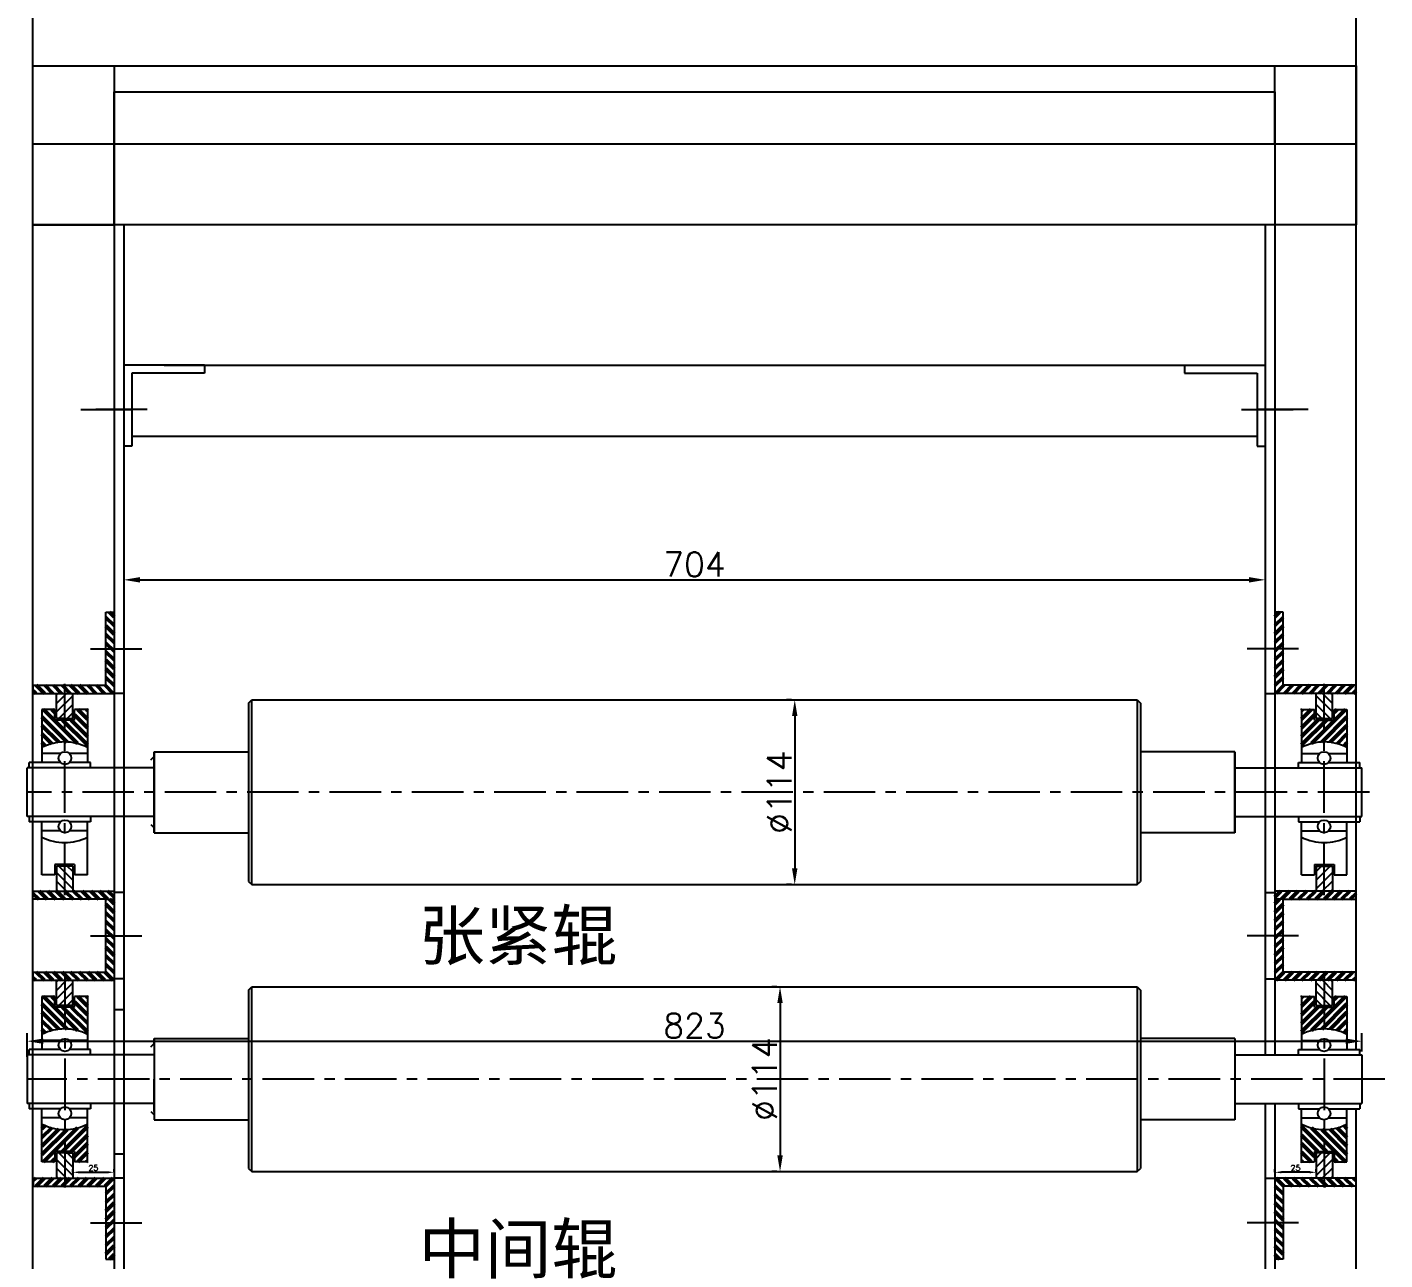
# Model space of a CAD drawing. Header units: inches. Extents: x -166203 to -65610, y -6981 to 11093.
# Drawn here: x -91105 to -90268, y 5855 to 6615 of the extents above; entities that cross this region are included whole.
import ezdxf

# ---------------------------------------------------------------- set-up
doc = ezdxf.new("R2010")
doc.units = ezdxf.units.IN
doc.header["$MEASUREMENT"] = 0
doc.linetypes.add('CENTERX2', pattern=[101.6, 63.5, -12.7, 12.7, -12.7])
doc.layers.get('0').update_dxf_attribs({"lineweight": 25})
doc.layers.get('Defpoints').update_dxf_attribs({"color": 5})
doc.layers.add('BODY', color=4, linetype='Continuous', lineweight=50)
for name, color, linetype in [('FRAME035', 2, 'Continuous'), ('中心线', 1, 'CENTERX2'), ('细线', 30, 'Continuous')]:
    doc.layers.add(name, color=color, linetype=linetype)
doc.styles.get("Standard").update_dxf_attribs({"font": 'txt.shx', "bigfont": 'whgtxt.shx'})
doc.styles.add('宋体', font='txt.shx', dxfattribs={"width": 0.7, "bigfont": 'whgtxt.shx'})
doc.dimstyles.new('ISO-25', dxfattribs={"dimscale": 0, "dimtxt": 50, "dimasz": 30, "dimexe": 1.25, "dimexo": 0.625, "dimgap": 1, "dimtad": 1, "dimdec": 0, "dimzin": 1, "dimdsep": 46, "dimtxsty": '宋体', "dimcen": 2.5, "dimclrd": 4, "dimclre": 4, "dimclrt": 4, "dimadec": 0, "dimazin": 0, "dimtfac": 1, "dimtdec": 0, "dimtofl": 0, "dimtmove": 0, "dimatfit": 3, "dimfxl": 0, "dimtolj": 1, "dimtzin": 1, "dimarcsym": 0})
doc.dimstyles.get("Standard").update_dxf_attribs({"dimtxt": 15, "dimasz": 10, "dimexe": 5, "dimexo": 2, "dimgap": 2, "dimtad": 1, "dimdec": 0, "dimzin": 0, "dimdsep": 46, "dimtxsty": 'Standard', "dimcen": 0.09, "dimclrd": 4, "dimclre": 4, "dimclrt": 4, "dimadec": 1, "dimazin": 0, "dimtfac": 1, "dimtdec": 0, "dimtofl": 0, "dimtmove": 0, "dimatfit": 3, "dimfxl": 0, "dimtolj": 1, "dimtzin": 0, "dimarcsym": 0})
doc.dimstyles.new('副本 ISO-25$0', dxfattribs={"dimtxt": 3.5, "dimasz": 4, "dimexe": 2, "dimexo": 0, "dimgap": 1, "dimtad": 1, "dimdec": 0, "dimdsep": 46, "dimtxsty": 'Standard', "dimcen": 2.5, "dimclrd": 4, "dimclre": 4, "dimclrt": 4, "dimadec": 0, "dimazin": 0, "dimtfac": 1, "dimtdec": 0, "dimtmove": 0, "dimatfit": 3, "dimfxl": 0, "dimarcsym": 0})

# ---------------------------------------------------------------- blocks, each defined once
blk = doc.blocks.new('*D28')
at = {"color": 4, "lineweight": -2, "ltscale": 0.5}
for p, q in [((-91101.66, 6519.07), (-91101.66, 6881.92)), ((-91071.66, 6880.67), (-90315.66, 6880.67)), ((-90285.66, 6494.07), (-90285.66, 6881.92))]:
    blk.add_line(p, q, dxfattribs=at)
at = {"color": 4, "ltscale": 0.5}
for points in [[(-91071.66, 6885.67), (-91071.66, 6875.67), (-91101.66, 6880.67)], [(-90315.66, 6885.67), (-90315.66, 6875.67), (-90285.66, 6880.67)]]:
    blk.add_solid(points, dxfattribs=at)
at = {"layer": 'Defpoints', "color": 0, "ltscale": 0.5}
for p in [(-90285.66, 6880.67), (-91101.66, 6518.44), (-90285.66, 6493.44)]:
    blk.add_point(p, dxfattribs=at)
at = {"color": 4, "ltscale": 0.5, "insert": (-90693.66, 6906.67), "char_height": 50, "attachment_point": 5, "style": '宋体'}
blk.add_mtext('\\A1;816', dxfattribs=at)
blk = doc.blocks.new('*D29')
at = {"color": 4, "lineweight": -2, "ltscale": 0.5}
for p, q in [((-90335.66, 5909.01), (-90335.66, 5911.01)), ((-90314.23, 5909.01), (-90331.66, 5909.01)), ((-90310.23, 5909.01), (-90310.23, 5911.01))]:
    blk.add_line(p, q, dxfattribs=at)
at = {"color": 4, "ltscale": 0.5}
for points in [[(-90331.66, 5909.68), (-90331.66, 5908.35), (-90335.66, 5909.01)], [(-90314.23, 5909.68), (-90314.23, 5908.35), (-90310.23, 5909.01)]]:
    blk.add_solid(points, dxfattribs=at)
at = {"layer": 'Defpoints', "color": 0, "ltscale": 0.5}
for p in [(-90335.66, 5909.01), (-90335.66, 5909.01), (-90310.23, 5909.01)]:
    blk.add_point(p, dxfattribs=at)
at = {"color": 4, "ltscale": 0.5, "insert": (-90322.95, 5911.76), "char_height": 3.5, "attachment_point": 5}
blk.add_mtext('25', dxfattribs=at)
blk = doc.blocks.new('*D31')
at = {"color": 4, "lineweight": -2, "ltscale": 0.5}
for p, q in [((-91077.09, 5909.01), (-91077.09, 5911.01)), ((-91073.09, 5909.01), (-91055.66, 5909.01)), ((-91051.66, 5909.01), (-91051.66, 5911.01))]:
    blk.add_line(p, q, dxfattribs=at)
at = {"color": 4, "ltscale": 0.5}
for points in [[(-91073.09, 5909.68), (-91073.09, 5908.35), (-91077.09, 5909.01)], [(-91055.66, 5909.68), (-91055.66, 5908.35), (-91051.66, 5909.01)]]:
    blk.add_solid(points, dxfattribs=at)
at = {"layer": 'Defpoints', "color": 0, "ltscale": 0.5}
for p in [(-91077.09, 5909.01), (-91051.66, 5909.01), (-91051.66, 5909.01)]:
    blk.add_point(p, dxfattribs=at)
at = {"color": 4, "ltscale": 0.5, "insert": (-91064.37, 5911.76), "char_height": 3.5, "attachment_point": 5}
blk.add_mtext('25', dxfattribs=at)
blk = doc.blocks.new('*D49')
at = {"color": 4, "lineweight": -2, "ltscale": 0.5}
for p, q in [((-90633.82, 6200.44), (-90636.82, 6200.44)), ((-90631.82, 6190.44), (-90631.82, 6096.44)), ((-90633.82, 6086.44), (-90636.82, 6086.44))]:
    blk.add_line(p, q, dxfattribs=at)
at = {"color": 4, "ltscale": 0.5}
for points in [[(-90633.49, 6190.44), (-90630.16, 6190.44), (-90631.82, 6200.44)], [(-90633.49, 6096.44), (-90630.16, 6096.44), (-90631.82, 6086.44)]]:
    blk.add_solid(points, dxfattribs=at)
at = {"layer": 'Defpoints', "color": 0, "ltscale": 0.5}
for p in [(-90631.82, 6200.44), (-90631.82, 6086.44), (-90631.82, 6086.44)]:
    blk.add_point(p, dxfattribs=at)
at = {"color": 4, "ltscale": 0.5, "insert": (-90641.32, 6143.44), "char_height": 15, "attachment_point": 5, "rotation": 90}
blk.add_mtext('\\A1;%%C114', dxfattribs=at)
blk = doc.blocks.new('*D50')
at = {"color": 4, "lineweight": -2, "ltscale": 0.5}
for p, q in [((-90642.89, 6023.44), (-90645.89, 6023.44)), ((-90640.89, 6013.44), (-90640.89, 5919.44)), ((-90642.89, 5909.44), (-90645.89, 5909.44))]:
    blk.add_line(p, q, dxfattribs=at)
at = {"color": 4, "ltscale": 0.5}
for points in [[(-90642.56, 6013.44), (-90639.22, 6013.44), (-90640.89, 6023.44)], [(-90642.56, 5919.44), (-90639.22, 5919.44), (-90640.89, 5909.44)]]:
    blk.add_solid(points, dxfattribs=at)
at = {"layer": 'Defpoints', "color": 0, "ltscale": 0.5}
for p in [(-90640.89, 6023.44), (-90640.89, 5909.44), (-90640.89, 5909.44)]:
    blk.add_point(p, dxfattribs=at)
at = {"color": 4, "ltscale": 0.5, "insert": (-90650.39, 5966.44), "char_height": 15, "attachment_point": 5, "rotation": 90}
blk.add_mtext('\\A1;%%C114', dxfattribs=at)
blk = doc.blocks.new('*D245')
at = {"color": 4, "lineweight": -2, "ltscale": 0.5}
for p, q in [((-91045.66, 6272.72), (-91045.66, 6269.46)), ((-91035.66, 6274.46), (-90351.66, 6274.46)), ((-90341.66, 6272.72), (-90341.66, 6269.46))]:
    blk.add_line(p, q, dxfattribs=at)
at = {"color": 4, "ltscale": 0.5}
for points in [[(-91035.66, 6276.12), (-91035.66, 6272.79), (-91045.66, 6274.46)], [(-90351.66, 6276.12), (-90351.66, 6272.79), (-90341.66, 6274.46)]]:
    blk.add_solid(points, dxfattribs=at)
at = {"layer": 'Defpoints', "color": 0, "ltscale": 0.5}
for p in [(-91045.66, 6274.72), (-90341.66, 6274.72), (-90341.66, 6274.46)]:
    blk.add_point(p, dxfattribs=at)
at = {"color": 4, "ltscale": 0.5, "insert": (-90693.66, 6283.96), "char_height": 15, "attachment_point": 5}
blk.add_mtext('\\A1;704', dxfattribs=at)
blk = doc.blocks.new('*D284')
at = {"color": 4, "lineweight": -2, "ltscale": 0.5}
for p, q in [((-91105.23, 5980.29), (-91105.23, 5994.89)), ((-91095.23, 5989.89), (-90292.09, 5989.89)), ((-90282.09, 5983.44), (-90282.09, 5994.89))]:
    blk.add_line(p, q, dxfattribs=at)
at = {"color": 4, "ltscale": 0.5}
for points in [[(-91095.23, 5991.55), (-91095.23, 5988.22), (-91105.23, 5989.89)], [(-90292.09, 5991.55), (-90292.09, 5988.22), (-90282.09, 5989.89)]]:
    blk.add_solid(points, dxfattribs=at)
at = {"layer": 'Defpoints', "color": 0, "ltscale": 0.5}
for p in [(-90282.09, 5989.89), (-90282.09, 5981.44), (-91105.23, 5978.29)]:
    blk.add_point(p, dxfattribs=at)
at = {"color": 4, "ltscale": 0.5, "insert": (-90693.66, 5999.39), "char_height": 15, "attachment_point": 5}
blk.add_mtext('\\A1;823', dxfattribs=at)

msp = doc.modelspace()

# ---------------------------------------------------------------- hatches: boundary and pattern name
at = {"ltscale": 0.5}
h = msp.add_hatch(dxfattribs=at)
h.set_pattern_fill('ANSI31', color=256, scale=30, style=0)
h.set_pattern_definition([(225, (-182665.1602, 11235.702), (2.65165043, -2.65165043), [])])
h.paths.add_polyline_path([(-91077.09, 6204.44), (-91082.09, 6204.44), (-91082.09, 6188.94), (-91077.09, 6188.94)])
h.paths.add_polyline_path([(-91082.09, 6204.44), (-91087.09, 6204.44), (-91087.09, 6188.94), (-91082.09, 6188.94)])
h = msp.add_hatch(dxfattribs=at)
h.set_pattern_fill('ANSI31', color=256, scale=30, style=0)
h.set_pattern_definition([(315, (1277.8396, 11235.702), (-2.65165043, -2.65165043), [])])
h.paths.add_polyline_path([(-90310.23, 6188.94), (-90305.23, 6188.94), (-90305.23, 6204.44), (-90310.23, 6204.44)])
h.paths.add_polyline_path([(-90305.23, 6188.94), (-90300.23, 6188.94), (-90300.23, 6204.44), (-90305.23, 6204.44)])
h = msp.add_hatch(dxfattribs=at)
h.set_pattern_fill('ANSI31', color=256, scale=30, style=0)
h.set_pattern_definition([(135, (-182665.1602, 1051.186), (2.65165043, 2.65165043), [])])
h.paths.add_polyline_path([(-91082.09, 6097.94), (-91077.09, 6097.94), (-91077.09, 6082.44), (-91082.09, 6082.44)])
h.paths.add_polyline_path([(-91087.09, 6097.94), (-91082.09, 6097.94), (-91082.09, 6082.44), (-91087.09, 6082.44)])
h = msp.add_hatch(dxfattribs=at)
h.set_pattern_fill('ANSI31', color=256, scale=30, style=0)
h.set_pattern_definition([(45, (1277.8396, 1051.186), (-2.65165043, 2.65165043), [])])
h.paths.add_polyline_path([(-90305.23, 6097.94), (-90310.23, 6097.94), (-90310.23, 6082.44), (-90305.23, 6082.44)])
h.paths.add_polyline_path([(-90300.23, 6097.94), (-90305.23, 6097.94), (-90305.23, 6082.44), (-90300.23, 6082.44)])
h = msp.add_hatch(dxfattribs=at)
h.set_pattern_fill('ANSI31', color=256, scale=30, style=0)
h.set_pattern_definition([(225, (-182665.1602, 11058.702), (2.65165043, -2.65165043), [])])
h.paths.add_polyline_path([(-91082.09, 6011.94), (-91077.09, 6011.94), (-91077.09, 6027.44), (-91082.09, 6027.44)])
h.paths.add_polyline_path([(-91087.09, 6011.94), (-91082.09, 6011.94), (-91082.09, 6027.44), (-91087.09, 6027.44)])
h = msp.add_hatch(dxfattribs=at)
h.set_pattern_fill('ANSI31', color=256, scale=30, style=0)
h.set_pattern_definition([(315, (1277.8396, 11058.702), (-2.65165043, -2.65165043), [])])
h.paths.add_polyline_path([(-90305.23, 6011.94), (-90310.23, 6011.94), (-90310.23, 6027.44), (-90305.23, 6027.44)])
h.paths.add_polyline_path([(-90300.23, 6011.94), (-90305.23, 6011.94), (-90305.23, 6027.44), (-90300.23, 6027.44)])
h = msp.add_hatch(dxfattribs=at)
h.set_pattern_fill('ANSI31', color=256, scale=30, style=0)
h.set_pattern_definition([(135, (-182665.1602, 874.186), (2.65165043, 2.65165043), [])])
h.paths.add_polyline_path([(-91077.09, 5920.94), (-91082.09, 5920.94), (-91082.09, 5905.44), (-91077.09, 5905.44)])
h.paths.add_polyline_path([(-91082.09, 5920.94), (-91087.09, 5920.94), (-91087.09, 5905.44), (-91082.09, 5905.44)])
h = msp.add_hatch(dxfattribs=at)
h.set_pattern_fill('ANSI31', color=256, scale=30, style=0)
h.set_pattern_definition([(45, (1277.8396, 874.186), (-2.65165043, 2.65165043), [])])
h.paths.add_polyline_path([(-90310.23, 5905.44), (-90305.23, 5905.44), (-90305.23, 5920.94), (-90310.23, 5920.94)])
h.paths.add_polyline_path([(-90305.23, 5905.44), (-90300.23, 5905.44), (-90300.23, 5920.94), (-90305.23, 5920.94)])
at = {"layer": 'BODY', "ltscale": 0.5}
h = msp.add_hatch(dxfattribs=at)
h.set_pattern_fill('ANSI31', color=256, scale=30, angle=90, style=0)
h.set_pattern_definition([(315, (-182665.1602, 11235.702), (2.65165043, 2.65165043), [])])
h.paths.add_polyline_path([(-91056.66, 6209.44), (-91082.09, 6209.44), (-91082.09, 6204.44), (-91051.66, 6204.44), (-91051.66, 6231.94), (-91056.66, 6231.94)])
h.paths.add_polyline_path([(-91056.66, 6231.94), (-91051.66, 6231.94), (-91051.66, 6254.44), (-91056.66, 6254.44)])
h.paths.add_polyline_path([(-91101.51, 6204.44), (-91082.09, 6204.44), (-91082.09, 6209.44), (-91101.51, 6209.44)])
h.paths.add_polyline_path([(-91082.09, 6174.44, -0.117682), (-91068.09, 6171.1), (-91068.09, 6194.44), (-91076.09, 6194.44), (-91076.09, 6187.94), (-91082.09, 6187.94)])
h.paths.add_polyline_path([(-91096.09, 6171.1, -0.117682), (-91082.09, 6174.44), (-91082.09, 6187.94), (-91088.09, 6187.94), (-91088.09, 6194.44), (-91096.09, 6194.44)])
h = msp.add_hatch(dxfattribs=at)
h.set_pattern_fill('ANSI31', color=256, scale=30, angle=90, style=0)
h.set_pattern_definition([(225, (1277.8396, 11235.702), (-2.65165043, 2.65165043), [])])
h.paths.add_polyline_path([(-90330.66, 6209.44), (-90305.23, 6209.44), (-90305.23, 6204.44), (-90335.66, 6204.44), (-90335.66, 6231.94), (-90330.66, 6231.94)])
h.paths.add_polyline_path([(-90330.66, 6231.94), (-90335.66, 6231.94), (-90335.66, 6254.44), (-90330.66, 6254.44)])
h.paths.add_polyline_path([(-90285.81, 6204.44), (-90305.23, 6204.44), (-90305.23, 6209.44), (-90285.81, 6209.44)])
h.paths.add_polyline_path([(-90305.23, 6174.44, 0.117682), (-90319.23, 6171.1), (-90319.23, 6194.44), (-90311.23, 6194.44), (-90311.23, 6187.94), (-90305.23, 6187.94)])
h.paths.add_polyline_path([(-90291.23, 6171.1, 0.117682), (-90305.23, 6174.44), (-90305.23, 6187.94), (-90299.23, 6187.94), (-90299.23, 6194.44), (-90291.23, 6194.44)])
h = msp.add_hatch(dxfattribs=at)
h.set_pattern_fill('ANSI31', color=256, scale=30, style=0)
h.set_pattern_definition([(135, (-181290.6365, 874.186), (2.65165043, 2.65165043), [])])
h.paths.add_polyline_path([(-91056.66, 6077.44), (-91051.66, 6077.44), (-91051.66, 6082.44), (-91101.66, 6082.44), (-91101.66, 6077.44)])
h = msp.add_hatch(dxfattribs=at)
h.set_pattern_fill('ANSI31', color=256, scale=30, style=0)
h.set_pattern_definition([(45, (-96.684, 874.186), (-2.65165043, 2.65165043), [])])
h.paths.add_polyline_path([(-90285.66, 6082.44), (-90335.66, 6082.44), (-90335.66, 6077.44), (-90330.66, 6077.44), (-90285.66, 6077.44)])
h = msp.add_hatch(dxfattribs=at)
h.set_pattern_fill('ANSI31', color=256, scale=30, angle=90, style=0)
h.set_pattern_definition([(315, (-182665.1602, 11058.702), (2.65165043, 2.65165043), [])])
h.paths.add_polyline_path([(-91056.66, 6032.44), (-91082.09, 6032.44), (-91082.09, 6027.44), (-91051.66, 6027.44), (-91051.66, 6054.94), (-91056.66, 6054.94)])
h.paths.add_polyline_path([(-91056.66, 6054.94), (-91051.66, 6054.94), (-91051.66, 6077.44), (-91056.66, 6077.44)])
h.paths.add_polyline_path([(-91101.51, 6027.44), (-91082.09, 6027.44), (-91082.09, 6032.44), (-91101.51, 6032.44)])
h.paths.add_polyline_path([(-91082.09, 5997.44, -0.117682), (-91068.09, 5994.1), (-91068.09, 6017.44), (-91076.09, 6017.44), (-91076.09, 6010.94), (-91082.09, 6010.94)])
h.paths.add_polyline_path([(-91096.09, 5994.1, -0.117682), (-91082.09, 5997.44), (-91082.09, 6010.94), (-91088.09, 6010.94), (-91088.09, 6017.44), (-91096.09, 6017.44)])
h = msp.add_hatch(dxfattribs=at)
h.set_pattern_fill('ANSI31', color=256, scale=30, angle=90, style=0)
h.set_pattern_definition([(225, (1277.8396, 11058.702), (-2.65165043, 2.65165043), [])])
h.paths.add_polyline_path([(-90330.66, 6032.44), (-90305.23, 6032.44), (-90305.23, 6027.44), (-90335.66, 6027.44), (-90335.66, 6054.94), (-90330.66, 6054.94)])
h.paths.add_polyline_path([(-90330.66, 6054.94), (-90335.66, 6054.94), (-90335.66, 6077.44), (-90330.66, 6077.44)])
h.paths.add_polyline_path([(-90285.81, 6027.44), (-90305.23, 6027.44), (-90305.23, 6032.44), (-90285.81, 6032.44)])
h.paths.add_polyline_path([(-90305.23, 5997.44, 0.117682), (-90319.23, 5994.1), (-90319.23, 6017.44), (-90311.23, 6017.44), (-90311.23, 6010.94), (-90305.23, 6010.94)])
h.paths.add_polyline_path([(-90291.23, 5994.1, 0.117682), (-90305.23, 5997.44), (-90305.23, 6010.94), (-90299.23, 6010.94), (-90299.23, 6017.44), (-90291.23, 6017.44)])
h = msp.add_hatch(dxfattribs=at)
h.set_pattern_fill('ANSI31', color=256, scale=30, angle=90, style=0)
h.set_pattern_definition([(45, (-182665.1602, 874.186), (2.65165043, -2.65165043), [])])
h.paths.add_polyline_path([(-91056.66, 5900.44), (-91082.09, 5900.44), (-91082.09, 5905.44), (-91051.66, 5905.44), (-91051.66, 5877.94), (-91056.66, 5877.94)])
h.paths.add_polyline_path([(-91056.66, 5877.94), (-91051.66, 5877.94), (-91051.66, 5855.44), (-91056.66, 5855.44)])
h.paths.add_polyline_path([(-91101.51, 5905.44), (-91082.09, 5905.44), (-91082.09, 5900.44), (-91101.51, 5900.44)])
h.paths.add_polyline_path([(-91082.09, 5935.44, 0.117682), (-91068.09, 5938.79), (-91068.09, 5915.44), (-91076.09, 5915.44), (-91076.09, 5921.94), (-91082.09, 5921.94)])
h.paths.add_polyline_path([(-91096.09, 5938.79, 0.117682), (-91082.09, 5935.44), (-91082.09, 5921.94), (-91088.09, 5921.94), (-91088.09, 5915.44), (-91096.09, 5915.44)])
h = msp.add_hatch(dxfattribs=at)
h.set_pattern_fill('ANSI31', color=256, scale=30, angle=90, style=0)
h.set_pattern_definition([(135, (1277.8396, 874.186), (-2.65165043, -2.65165043), [])])
h.paths.add_polyline_path([(-90330.66, 5900.44), (-90305.23, 5900.44), (-90305.23, 5905.44), (-90335.66, 5905.44), (-90335.66, 5877.94), (-90330.66, 5877.94)])
h.paths.add_polyline_path([(-90330.66, 5877.94), (-90335.66, 5877.94), (-90335.66, 5855.44), (-90330.66, 5855.44)])
h.paths.add_polyline_path([(-90285.81, 5900.44), (-90285.81, 5905.44), (-90305.23, 5905.44), (-90305.23, 5900.44)])
h.paths.add_polyline_path([(-90319.23, 5915.44), (-90311.23, 5915.44), (-90311.23, 5921.94), (-90305.23, 5921.94), (-90305.23, 5935.44, -0.117682), (-90319.23, 5938.79)])
h.paths.add_polyline_path([(-90291.23, 5938.79, -0.117682), (-90305.23, 5935.44), (-90305.23, 5921.94), (-90299.23, 5921.94), (-90299.23, 5915.44), (-90291.23, 5915.44)])

# ---------------------------------------------------------------- linework, layer by layer
at = {"ltscale": 0.5}
for p, q in [((-90995.81, 6406.97), (-91045.66, 6406.97)), ((-91020.73, 6406.97), (-90391.51, 6406.97)), ((-90995.81, 6406.97), (-90995.81, 6401.97)), ((-90391.51, 6406.97), (-90341.66, 6406.97)), ((-90391.51, 6406.97), (-90391.51, 6401.97)), ((-90995.81, 6401.97), (-91040.66, 6401.97)), ((-91040.66, 6401.97), (-91040.66, 6356.97)), ((-90391.51, 6401.97), (-90346.66, 6401.97)), ((-90346.66, 6401.97), (-90346.66, 6356.97)), ((-91040.66, 6356.97), (-91045.66, 6356.97)), ((-91040.66, 6363.11), (-90346.66, 6363.11)), ((-90346.66, 6356.97), (-90341.66, 6356.97)), ((-91056.66, 6209.44), (-91056.66, 6254.44)), ((-91056.66, 6254.44), (-91051.66, 6254.44)), ((-90330.66, 6254.44), (-90335.66, 6254.44)), ((-90330.66, 6209.44), (-90330.66, 6254.44)), ((-91101.51, 6204.44), (-91101.51, 6209.44)), ((-91101.51, 6209.44), (-91056.66, 6209.44)), ((-90285.81, 6209.44), (-90330.66, 6209.44)), ((-90285.81, 6204.44), (-90285.81, 6209.44)), ((-91101.51, 6204.44), (-91051.66, 6204.44)), ((-91087.09, 6188.94), (-91087.09, 6204.44)), ((-91077.09, 6188.94), (-91077.09, 6204.44)), ((-91045.66, 6204.42), (-91051.66, 6204.42)), ((-90968.66, 6198.44), (-90968.66, 6088.44)), ((-90966.66, 6086.44), (-90966.66, 6200.44)), ((-90420.66, 6200.44), (-90418.66, 6198.44)), ((-90420.66, 6200.44), (-90420.66, 6086.44)), ((-90418.66, 6198.44), (-90418.66, 6088.44)), ((-90341.66, 6204.42), (-90335.66, 6204.42)), ((-90285.81, 6204.44), (-90335.66, 6204.44)), ((-90310.23, 6188.94), (-90310.23, 6204.44)), ((-90300.23, 6188.94), (-90300.23, 6204.44)), ((-91096.09, 6194.44), (-91096.09, 6161.69)), ((-91088.09, 6194.44), (-91096.09, 6194.44)), ((-91088.09, 6187.94), (-91088.09, 6194.44)), ((-91082.09, 6188.94), (-91087.09, 6188.94)), ((-91082.09, 6188.94), (-91077.09, 6188.94)), ((-91068.09, 6194.44), (-91076.09, 6194.44)), ((-91076.09, 6187.94), (-91076.09, 6194.44)), ((-91076.09, 6188.94), (-91076.09, 6189.94)), ((-91076.09, 6187.94), (-91076.09, 6188.94)), ((-91076.09, 6187.94), (-91076.09, 6188.94)), ((-91068.09, 6194.44), (-91068.09, 6161.69)), ((-90319.23, 6194.44), (-90319.23, 6161.69)), ((-90319.23, 6194.44), (-90311.23, 6194.44)), ((-90311.23, 6187.94), (-90311.23, 6194.44)), ((-90311.23, 6188.94), (-90311.23, 6189.94)), ((-90311.23, 6187.94), (-90311.23, 6188.94)), ((-90311.23, 6187.94), (-90311.23, 6188.94)), ((-90305.23, 6188.94), (-90310.23, 6188.94)), ((-90305.23, 6188.94), (-90300.23, 6188.94)), ((-90299.23, 6194.44), (-90291.23, 6194.44)), ((-90299.23, 6187.94), (-90299.23, 6194.44)), ((-90291.23, 6194.44), (-90291.23, 6161.69)), ((-91076.09, 6187.94), (-91088.09, 6187.94)), ((-90311.23, 6187.94), (-90299.23, 6187.94)), ((-91084.75, 6167.24), (-91096.09, 6167.24)), ((-91068.09, 6167.24), (-91079.12, 6167.24)), ((-91028.97, 6163.44), (-91026.97, 6165.44)), ((-91026.97, 6165.44), (-91026.97, 6168.44)), ((-91026.97, 6168.44), (-90968.66, 6168.44)), ((-91026.97, 6168.44), (-91026.97, 6118.44)), ((-91026.97, 6118.44), (-91026.97, 6168.44)), ((-91026.97, 6168.44), (-91026.97, 6118.44)), ((-90360.35, 6168.44), (-90418.66, 6168.44)), ((-90360.35, 6118.44), (-90360.35, 6168.44)), ((-90360.35, 6168.44), (-90360.35, 6118.44)), ((-90319.23, 6167.24), (-90308.2, 6167.24)), ((-90302.57, 6167.24), (-90291.23, 6167.24)), ((-91026.97, 6158.44), (-91105.23, 6158.44)), ((-91105.23, 6128.44), (-91105.23, 6158.44)), ((-91084.67, 6161.69), (-91104.09, 6161.69)), ((-91104.09, 6158.44), (-91104.09, 6161.69)), ((-91066.09, 6161.69), (-91079.21, 6161.69)), ((-91066.09, 6158.44), (-91066.09, 6161.69)), ((-90360.35, 6158.44), (-90282.09, 6158.44)), ((-90321.23, 6158.44), (-90321.23, 6161.69)), ((-90321.23, 6161.69), (-90308.11, 6161.69)), ((-90302.66, 6161.69), (-90283.23, 6161.69)), ((-90283.23, 6158.44), (-90283.23, 6161.69)), ((-90282.09, 6128.44), (-90282.09, 6158.44)), ((-91026.97, 6128.44), (-91105.23, 6128.44)), ((-91104.09, 6128.44), (-91104.09, 6125.2)), ((-91084.67, 6125.2), (-91104.09, 6125.2)), ((-91096.09, 6092.44), (-91096.09, 6125.2)), ((-91066.09, 6125.2), (-91079.21, 6125.2)), ((-91068.09, 6092.44), (-91068.09, 6125.2)), ((-91066.09, 6128.44), (-91066.09, 6125.2)), ((-91028.97, 6123.44), (-91026.97, 6121.44)), ((-91026.97, 6121.44), (-91026.97, 6118.44)), ((-90360.35, 6128.44), (-90282.09, 6128.44)), ((-90321.23, 6128.44), (-90321.23, 6125.2)), ((-90321.23, 6125.2), (-90308.11, 6125.2)), ((-90319.23, 6092.44), (-90319.23, 6125.2)), ((-90302.66, 6125.2), (-90283.23, 6125.2)), ((-90291.23, 6092.44), (-90291.23, 6125.2)), ((-90283.23, 6128.44), (-90283.23, 6125.2)), ((-91084.75, 6119.65), (-91096.09, 6119.65)), ((-91068.09, 6119.65), (-91079.12, 6119.65)), ((-91026.97, 6118.44), (-90968.66, 6118.44)), ((-90360.35, 6118.44), (-90418.66, 6118.44)), ((-90319.23, 6119.65), (-90308.2, 6119.65)), ((-90302.57, 6119.65), (-90291.23, 6119.65)), ((-91076.09, 6098.94), (-91088.09, 6098.94)), ((-91088.09, 6098.94), (-91088.09, 6092.44)), ((-91077.09, 6097.94), (-91087.09, 6097.94)), ((-91087.09, 6097.94), (-91087.09, 6082.44)), ((-91077.09, 6097.94), (-91077.09, 6082.44)), ((-91076.09, 6098.94), (-91076.09, 6092.44)), ((-90311.23, 6098.94), (-90299.23, 6098.94)), ((-90311.23, 6098.94), (-90311.23, 6092.44)), ((-90310.23, 6097.94), (-90310.23, 6082.44)), ((-90310.23, 6097.94), (-90300.23, 6097.94)), ((-90300.23, 6097.94), (-90300.23, 6082.44)), ((-90299.23, 6098.94), (-90299.23, 6092.44)), ((-91088.09, 6092.44), (-91096.09, 6092.44)), ((-91068.09, 6092.44), (-91076.09, 6092.44)), ((-90420.66, 6086.44), (-90418.66, 6088.44)), ((-90319.23, 6092.44), (-90311.23, 6092.44)), ((-90299.23, 6092.44), (-90291.23, 6092.44)), ((-91101.66, 6077.44), (-91101.66, 6082.44)), ((-91101.66, 6082.44), (-91051.66, 6082.44)), ((-91101.51, 6082.44), (-91051.66, 6082.44)), ((-91099.51, 6082.44), (-91051.66, 6082.44)), ((-91045.66, 6081.61), (-91051.66, 6081.61)), ((-90341.66, 6081.61), (-90335.66, 6081.61)), ((-90285.66, 6082.44), (-90335.66, 6082.44)), ((-90287.81, 6082.44), (-90335.66, 6082.44)), ((-90285.81, 6082.44), (-90335.66, 6082.44)), ((-90285.66, 6077.44), (-90285.66, 6082.44)), ((-91056.66, 6077.44), (-91101.66, 6077.44)), ((-91056.66, 6032.44), (-91056.66, 6077.44)), ((-91056.66, 6077.44), (-91051.66, 6077.44)), ((-90330.66, 6077.44), (-90335.66, 6077.44)), ((-90330.66, 6032.44), (-90330.66, 6077.44)), ((-90330.66, 6077.44), (-90285.66, 6077.44)), ((-91101.51, 6027.44), (-91101.51, 6032.44)), ((-91101.51, 6032.44), (-91056.66, 6032.44)), ((-90285.81, 6032.44), (-90330.66, 6032.44)), ((-90285.81, 6027.44), (-90285.81, 6032.44)), ((-91101.51, 6027.44), (-91051.66, 6027.44)), ((-91099.51, 6027.44), (-91051.66, 6027.44)), ((-91087.09, 6011.94), (-91087.09, 6027.44)), ((-91077.09, 6011.94), (-91077.09, 6027.44)), ((-91045.66, 6028.28), (-91051.66, 6028.28)), ((-90968.66, 6021.44), (-90968.66, 5911.44)), ((-90966.66, 5909.44), (-90966.66, 6023.44)), ((-90420.66, 6023.44), (-90418.66, 6021.44)), ((-90420.66, 6023.44), (-90420.66, 5909.44)), ((-90418.66, 6021.44), (-90418.66, 5911.44)), ((-90341.66, 6028.28), (-90335.66, 6028.28)), ((-90287.81, 6027.44), (-90335.66, 6027.44)), ((-90285.81, 6027.44), (-90335.66, 6027.44)), ((-90310.23, 6011.94), (-90310.23, 6027.44)), ((-90300.23, 6011.94), (-90300.23, 6027.44)), ((-91096.09, 6017.44), (-91096.09, 5984.69)), ((-91088.09, 6017.44), (-91096.09, 6017.44)), ((-91088.09, 6010.94), (-91088.09, 6017.44)), ((-91068.09, 6017.44), (-91076.09, 6017.44)), ((-91076.09, 6010.94), (-91076.09, 6017.44)), ((-91068.09, 6017.44), (-91068.09, 5984.69)), ((-90319.23, 6017.44), (-90319.23, 5984.69)), ((-90319.23, 6017.44), (-90311.23, 6017.44)), ((-90311.23, 6010.94), (-90311.23, 6017.44)), ((-90299.23, 6017.44), (-90291.23, 6017.44)), ((-90299.23, 6010.94), (-90299.23, 6017.44)), ((-90291.23, 6017.44), (-90291.23, 5984.69)), ((-91076.09, 6010.94), (-91088.09, 6010.94)), ((-91077.09, 6011.94), (-91087.09, 6011.94)), ((-91045.66, 6009.19), (-91051.66, 6009.19)), ((-90311.23, 6010.94), (-90299.23, 6010.94)), ((-90310.23, 6011.94), (-90300.23, 6011.94)), ((-91084.75, 5990.24), (-91096.09, 5990.24)), ((-91068.09, 5990.24), (-91079.12, 5990.24)), ((-91028.97, 5986.44), (-91026.97, 5988.44)), ((-91026.97, 5988.44), (-91026.97, 5991.44)), ((-91026.97, 5991.44), (-90968.66, 5991.44)), ((-91026.97, 5991.44), (-91026.97, 5941.44)), ((-91026.97, 5991.44), (-91026.97, 5941.44)), ((-90360.35, 5991.44), (-90418.66, 5991.44)), ((-90360.35, 5991.44), (-90360.35, 5941.44)), ((-90319.23, 5990.24), (-90308.2, 5990.24)), ((-90302.57, 5990.24), (-90291.23, 5990.24)), ((-91026.97, 5981.44), (-91105.23, 5981.44)), ((-91105.23, 5981.44), (-91105.23, 5951.44)), ((-91084.67, 5984.69), (-91104.09, 5984.69)), ((-91104.09, 5981.44), (-91104.09, 5984.69)), ((-91066.09, 5984.69), (-91079.21, 5984.69)), ((-91066.09, 5981.44), (-91066.09, 5984.69)), ((-90360.35, 5981.44), (-90282.09, 5981.44)), ((-90321.23, 5981.44), (-90321.23, 5984.69)), ((-90321.23, 5984.69), (-90308.11, 5984.69)), ((-90302.66, 5984.69), (-90283.23, 5984.69)), ((-90283.23, 5981.44), (-90283.23, 5984.69)), ((-90282.09, 5981.44), (-90282.09, 5951.44)), ((-91026.97, 5951.44), (-91105.23, 5951.44)), ((-91104.09, 5951.44), (-91104.09, 5948.2)), ((-91084.67, 5948.2), (-91104.09, 5948.2)), ((-91096.09, 5915.44), (-91096.09, 5948.2)), ((-91066.09, 5948.2), (-91079.21, 5948.2)), ((-91068.09, 5915.44), (-91068.09, 5948.2)), ((-91066.09, 5951.44), (-91066.09, 5948.2)), ((-91028.97, 5946.44), (-91026.97, 5944.44)), ((-90360.35, 5951.44), (-90282.09, 5951.44)), ((-90321.23, 5951.44), (-90321.23, 5948.2)), ((-90321.23, 5948.2), (-90308.11, 5948.2)), ((-90319.23, 5915.44), (-90319.23, 5948.2)), ((-90302.66, 5948.2), (-90283.23, 5948.2)), ((-90291.23, 5915.44), (-90291.23, 5948.2)), ((-90283.23, 5951.44), (-90283.23, 5948.2)), ((-91084.75, 5942.65), (-91096.09, 5942.65)), ((-91068.09, 5942.65), (-91079.12, 5942.65)), ((-91026.97, 5944.44), (-91026.97, 5941.44)), ((-91026.97, 5941.44), (-90968.66, 5941.44)), ((-90360.35, 5941.44), (-90418.66, 5941.44)), ((-90319.23, 5942.65), (-90308.2, 5942.65)), ((-90302.57, 5942.65), (-90291.23, 5942.65)), ((-91076.09, 5921.94), (-91088.09, 5921.94)), ((-91088.09, 5921.94), (-91088.09, 5915.44)), ((-91082.09, 5920.94), (-91087.09, 5920.94)), ((-91087.09, 5920.94), (-91087.09, 5905.44)), ((-91082.09, 5920.94), (-91077.09, 5920.94)), ((-91077.09, 5920.94), (-91077.09, 5905.44)), ((-91076.09, 5921.94), (-91076.09, 5915.44)), ((-91076.09, 5921.94), (-91076.09, 5920.94)), ((-91076.09, 5921.94), (-91076.09, 5920.94)), ((-91076.09, 5920.94), (-91076.09, 5919.94)), ((-91045.66, 5920.25), (-91051.66, 5920.25)), ((-90311.23, 5921.94), (-90299.23, 5921.94)), ((-90311.23, 5921.94), (-90311.23, 5915.44)), ((-90311.23, 5921.94), (-90311.23, 5920.94)), ((-90311.23, 5921.94), (-90311.23, 5920.94)), ((-90311.23, 5920.94), (-90311.23, 5919.94)), ((-90305.23, 5920.94), (-90310.23, 5920.94)), ((-90310.23, 5920.94), (-90310.23, 5905.44)), ((-90305.23, 5920.94), (-90300.23, 5920.94)), ((-90300.23, 5920.94), (-90300.23, 5905.44)), ((-90299.23, 5921.94), (-90299.23, 5915.44)), ((-91088.09, 5915.44), (-91096.09, 5915.44)), ((-91068.09, 5915.44), (-91076.09, 5915.44)), ((-90319.23, 5915.44), (-90311.23, 5915.44)), ((-90299.23, 5915.44), (-90291.23, 5915.44)), ((-91101.51, 5905.44), (-91051.66, 5905.44)), ((-91101.51, 5905.44), (-91101.51, 5900.44)), ((-91045.66, 5905.47), (-91051.66, 5905.47)), ((-90420.66, 5909.44), (-90418.66, 5911.44)), ((-90341.66, 5905.47), (-90335.66, 5905.47)), ((-90285.81, 5905.44), (-90335.66, 5905.44)), ((-90285.81, 5905.44), (-90285.81, 5900.44)), ((-91101.51, 5900.44), (-91056.66, 5900.44)), ((-91056.66, 5900.44), (-91056.66, 5855.44)), ((-90285.81, 5900.44), (-90330.66, 5900.44)), ((-90330.66, 5900.44), (-90330.66, 5855.44)), ((-91056.66, 5855.44), (-91051.66, 5855.44)), ((-90330.66, 5855.44), (-90335.66, 5855.44))]:
    msp.add_line(p, q, dxfattribs=at)
for p, q in [((-90968.66, 6198.44), (-90966.66, 6200.44)), ((-90966.66, 6200.44), (-90420.66, 6200.44)), ((-90968.66, 6088.44), (-90966.66, 6086.44)), ((-90966.66, 6086.44), (-90420.66, 6086.44)), ((-90968.66, 6021.44), (-90966.66, 6023.44)), ((-90966.66, 6023.44), (-90420.66, 6023.44)), ((-90968.66, 5911.44), (-90966.66, 5909.44)), ((-90966.66, 5909.44), (-90420.66, 5909.44))]:
    msp.add_line(p, q)
at = {"ltscale": 0.04}
for p, q in [((-91026.97, 6163.44), (-91026.97, 6143.44)), ((-91026.97, 6123.44), (-91026.97, 6143.44)), ((-91026.97, 5986.44), (-91026.97, 5966.44)), ((-91026.97, 5946.44), (-91026.97, 5966.44))]:
    msp.add_line(p, q, dxfattribs=at)
at = {"ltscale": 0.5}
for centre in [(-91081.94, 6164.51), (-90305.38, 6164.51), (-91081.94, 6122.38), (-90305.38, 6122.38), (-91081.94, 5987.51), (-90305.38, 5987.51), (-91081.94, 5945.38), (-90305.38, 5945.38)]:
    msp.add_circle(centre, 3.92, dxfattribs=at)
for centre, start, end in [((-91082.09, 6143.44), 63.15279, 116.84721), ((-90305.23, 6143.44), 63.15279, 116.84721), ((-91082.09, 6143.44), 243.15279, 296.84721), ((-90305.23, 6143.44), 243.15279, 296.84721), ((-91082.09, 5966.44), 63.15279, 116.84721), ((-90305.23, 5966.44), 63.15279, 116.84721), ((-91082.09, 5966.44), 243.15279, 296.84721), ((-90305.23, 5966.44), 243.15279, 296.84721)]:
    msp.add_arc(centre, 31, start, end, dxfattribs=at)
at = {"layer": 'Defpoints', "ltscale": 2}
msp.add_line((-91051.66, 6575.44), (-90335.66, 6575.44), dxfattribs=at)
at = {"layer": 'FRAME035', "ltscale": 2}
for p, q in [((-91051.66, 6493.44), (-91051.66, 6575.44)), ((-90335.66, 6575.44), (-90335.66, 6493.44)), ((-91101.66, 6493.44), (-91101.66, 6543.44)), ((-91101.66, 6543.44), (-90285.66, 6543.44)), ((-90285.66, 6493.44), (-90285.66, 6543.44)), ((-90285.66, 6493.44), (-91101.66, 6493.44))]:
    msp.add_line(p, q, dxfattribs=at)
at = {"layer": '中心线', "ltscale": 0.5}
for p, q in [((-91072.2, 6379.47), (-91039.61, 6379.47)), ((-91031.12, 6379.47), (-91063.71, 6379.47)), ((-90356.2, 6379.47), (-90323.61, 6379.47)), ((-90315.12, 6379.47), (-90347.71, 6379.47)), ((-91066.2, 6231.94), (-91033.61, 6231.94)), ((-90321.12, 6231.94), (-90353.71, 6231.94)), ((-91082.09, 6079.98), (-91082.09, 6210.24)), ((-90305.23, 6079.98), (-90305.23, 6210.24)), ((-90277.39, 6143.44), (-91105.15, 6143.44)), ((-91066.2, 6054.94), (-91033.61, 6054.94)), ((-90321.12, 6054.94), (-90353.71, 6054.94)), ((-91082.09, 6029.91), (-91082.09, 5899.65)), ((-90305.23, 6029.91), (-90305.23, 5899.65)), ((-90267.87, 5966.44), (-91105.15, 5966.44)), ((-91066.2, 5877.94), (-91033.61, 5877.94)), ((-90321.12, 5877.94), (-90353.71, 5877.94))]:
    msp.add_line(p, q, dxfattribs=at)
at = {"layer": '细线', "ltscale": 2}
for p, q in [((-91101.66, 6493.44), (-91101.66, 6591.44)), ((-91101.66, 6591.44), (-91051.66, 6591.44)), ((-91051.66, 6591.44), (-91051.66, 6493.44)), ((-91051.66, 6591.44), (-90285.66, 6591.44)), ((-90335.66, 6543.44), (-90335.66, 6591.44)), ((-90285.66, 6591.44), (-90285.66, 6493.44)), ((-91101.66, 6103.44), (-91101.66, 6493.44)), ((-91101.66, 6493.44), (-91101.66, 6493.44)), ((-91101.66, 6493.44), (-91101.66, 6493.44)), ((-91101.66, 6493.44), (-91051.66, 6493.44)), ((-91051.66, 6493.44), (-91051.66, 6103.44)), ((-91045.66, 6493.44), (-91045.66, 5814.44)), ((-90341.66, 6493.44), (-90341.66, 5981.44)), ((-90285.66, 6493.44), (-90335.66, 6493.44)), ((-90335.66, 6493.44), (-90335.66, 6103.44)), ((-90285.66, 6103.44), (-90285.66, 6493.44)), ((-91101.66, 5591.44), (-91101.66, 6103.44)), ((-91101.66, 5984.69), (-91101.66, 6103.44)), ((-91051.66, 6103.44), (-91051.66, 5814.44)), ((-91051.66, 6103.44), (-91051.66, 5981.44)), ((-90335.66, 6103.44), (-90335.66, 5981.44)), ((-90285.66, 5984.69), (-90285.66, 6103.44)), ((-90341.66, 5951.44), (-90341.66, 5814.44)), ((-90335.66, 5951.44), (-90335.66, 5814.44)), ((-90285.66, 5591.44), (-90285.66, 5948.2))]:
    msp.add_line(p, q, dxfattribs=at)

# ---------------------------------------------------------------- texts
at = {"color": 4, "ltscale": 0.5, "char_height": 30, "width": 306.2667, "attachment_point": 1}
for s, insert in [('{\\fSimSun|b0|i0|c134|p2;张紧辊}', (-90863.81, 6070.11)), ('{\\fSimSun|b0|i0|c134|p2;中间辊}', (-90863.81, 5876.77))]:
    msp.add_mtext(s, dxfattribs=dict(at, insert=insert))

# ---------------------------------------------------------------- dimensions: what is measured, and where the dimension line sits
at = {"ltscale": 0.04}
dim = msp.add_linear_dim(base=(-90285.66, 6880.67), p1=(-91101.66, 6518.44), p2=(-90285.66, 6493.44), dimstyle='ISO-25', override={"dimscale": 1}, dxfattribs=at)
dim.commit()
dim.dimension.update_dxf_attribs({"geometry": '*D28', "text_midpoint": (-90693.66, 6906.67)})
at = {"ltscale": 0.5}
for base, p1, p2, dimstyle, picture, middle in [((-90341.66, 6274.46), (-91045.66, 6274.72), (-90341.66, 6274.72), 'Standard', '*D245', (-90693.66, 6283.96)), ((-90282.09, 5989.89), (-91105.23, 5978.29), (-90282.09, 5981.44), 'Standard', '*D284', (-90693.66, 5999.39)), ((-90335.66, 5909.01), (-90310.23, 5909.01), (-90335.66, 5909.01), '副本 ISO-25$0', '*D29', (-90322.95, 5911.76))]:
    dim = msp.add_linear_dim(base=base, p1=p1, p2=p2, dimstyle=dimstyle, dxfattribs=at)
    dim.commit()
    dim.dimension.update_dxf_attribs({"geometry": picture, "text_midpoint": middle})
for base, p1, p2, picture, middle in [((-90631.82, 6086.44), (-90631.82, 6200.44), (-90631.82, 6086.44), '*D49', (-90641.32, 6143.44)), ((-90640.89, 5909.44), (-90640.89, 6023.44), (-90640.89, 5909.44), '*D50', (-90650.39, 5966.44))]:
    dim = msp.add_linear_dim(base=base, p1=p1, p2=p2, angle=90, text='%%C<>', dimstyle='Standard', dxfattribs=at)
    dim.commit()
    dim.dimension.update_dxf_attribs({"geometry": picture, "text_midpoint": middle})
dim = msp.add_linear_dim(base=(-91051.66, 5909.01), p1=(-91077.09, 5909.01), p2=(-91051.66, 5909.01), angle=180, dimstyle='副本 ISO-25$0', dxfattribs=at)
dim.commit()
dim.dimension.update_dxf_attribs({"geometry": '*D31', "text_midpoint": (-91064.37, 5911.76)})

doc.saveas('drawing.dxf')
